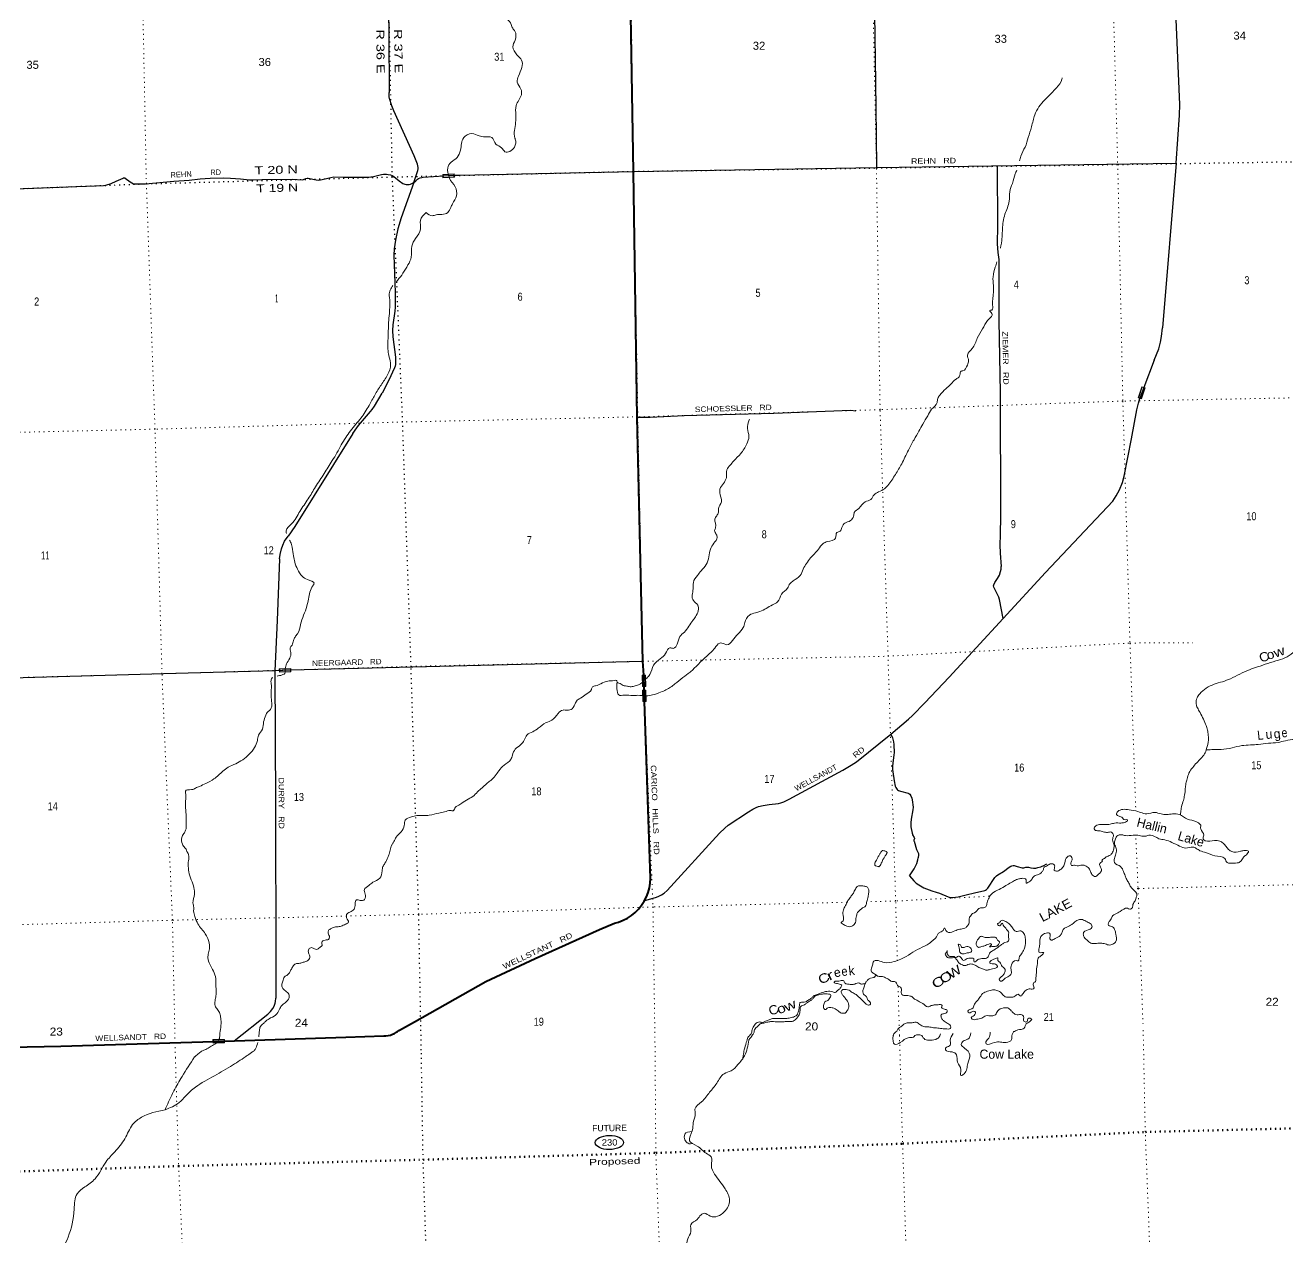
# Model space of a CAD drawing. Header units: feet. Extents: x 497223 to 751810, y -177792 to 12311.
# Drawn here: x 688101 to 715698, y -130925 to -104425 of the extents above; entities that cross this region are included whole.
import ezdxf
from ezdxf.enums import TextEntityAlignment as Align

# ---------------------------------------------------------------- set-up
doc = ezdxf.new("R2010")
doc.units = ezdxf.units.FT
doc.header["$LTSCALE"] = 70
doc.linetypes.add('DOTTED', pattern=[1.5, 0.3, -1.2])
for name, color, linetype, lineweight in [('26', 7, 'Continuous', 40), ('29', 7, 'Continuous', 25), ('31', 7, 'Continuous', 13), ('39', 7, 'Continuous', 13), ('51', 7, 'DOTTED', 70), ('52', 7, 'Continuous', 25), ('6', 7, 'DOTTED', 25), ('61', 7, 'Continuous', 13), ('7', 7, 'DOTTED', 13)]:
    doc.layers.add(name, color=color, linetype=linetype, lineweight=lineweight)
for name, color, linetype in [('27', 7, 'Continuous'), ('30', 7, 'Continuous'), ('41', 7, 'Continuous')]:
    doc.layers.add(name, color=color, linetype=linetype)

msp = doc.modelspace()

# ---------------------------------------------------------------- linework, layer by layer
at = {"layer": '26'}
for points in [[(701621.44, -118627.07), (701604.36, -118324.6), (701479, -112997.05), (701394, -107629.05), (701226.99, -97778)], [(692455.99, -126624.82), (695108, -126540.05), (695943, -126513.05), (695985.69, -126512), (696035.06, -126505.94), (696083.52, -126494.77), (696130.55, -126478.59), (696175.64, -126457.58), (696218.27, -126431.97), (696233, -126420.88), (696267.62, -126394.81), (696283, -126386.42), (696612, -126207.05), (698168, -125326.05), (699247, -124822.05), (700655, -124185.05), (700980, -124050.05), (701071.51, -124024.98), (701169.9, -123987.17), (701263.8, -123939.29), (701352.18, -123881.85), (701434.07, -123815.49), (701508.58, -123740.94), (701574.88, -123659), (701632.26, -123570.58), (701680.08, -123476.65), (701717.82, -123378.24), (701745.07, -123276.42), (701761.52, -123172.31), (701767, -123067.05), (701640.35, -119204.07), (701621.44, -118627.07)], [(687781.93, -126763.14), (688882, -126739.05), (692455.99, -126624.82)]]:
    msp.add_lwpolyline(points, dxfattribs=at)
at = {"layer": '29'}
for p, q in [((713260.71, -107437.61), (712963.24, -111040.38)), ((713260.75, -107437.08), (713260.71, -107437.61))]:
    msp.add_line(p, q, dxfattribs=at)
for points in [[(706443, -91635.05), (706473, -96900.05), (706576, -101704.05), (706591, -102221.05), (706613, -102830.05), (706664, -104176.05), (706690, -105678.05), (706704, -106830.05), (706706, -107543.05)], [(713260.71, -107437.61), (713335.71, -106390.7), (713337.81, -106153.79), (713218.36, -103271.05), (713226.75, -102709.17), (713251.89, -102281.49), (713396.5, -100744.71), (713436.3, -100537.16), (713620.71, -99698.55), (713809.31, -98906.03), (713838.65, -98742.53), (713859.61, -98520.27), (713944, -97766.05)], [(696023, -102628.05), (696049, -104627.05), (696054, -105895.05)], [(696598.03, -107858.45), (696680.95, -107600.19), (696686.71, -107564.02), (696687.76, -107536.77), (696684.62, -107496.94), (696676.76, -107461.83), (696605.51, -107277.35), (696158.14, -106297.29), (696115.19, -106183.04), (696064.9, -106027.91), (696057.56, -105989.13), (696054, -105895.05)], [(697480.05, -107704.89), (697578, -107699.05), (701390, -107621.05), (706702, -107537.05), (713260.71, -107437.61)], [(709350, -107510.05), (709353, -108810.05), (709344, -109205.05), (709363, -109393.05), (709386, -109544.05), (709384, -110880.05), (709414, -112460.05), (709419, -115148.05), (709409, -115559.05), (709405, -115779.05), (709411, -115960.05), (709431, -116251.05)], [(687876.72, -107999.03), (689810.2, -107924.09), (689859.44, -107917.8), (689905.54, -107908.37), (689936.97, -107899.98), (689980.46, -107885.83), (690089.42, -107835.52), (690240.28, -107764.25), (690252.32, -107760.58), (690265.94, -107759.53), (690276.42, -107761.62), (690286.38, -107764.25), (690395.34, -107843.91), (690430.43, -107868.54), (690466.05, -107888.45), (690491.72, -107894.22), (690621.64, -107894.22), (690728.49, -107887.93), (691346.63, -107831.33)], [(691346.63, -107831.33), (691685.02, -107812.45), (691928.09, -107783.1), (692146, -107770.53), (692434.11, -107763.18), (692586.03, -107766.33), (692803.95, -107783.1), (693005.11, -107799.88), (693083.68, -107803.01), (693273.31, -107795.68), (693943.83, -107791.49), (694153.37, -107799.88), (694184.81, -107793.58), (694232.99, -107774.72), (694262.33, -107764.24), (694287.47, -107766.33), (694459.3, -107804.07), (694515.88, -107808.26), (694589.21, -107795.68), (694784.08, -107749.56), (694849.03, -107741.18), (695079.53, -107745.37), (695536.32, -107745.37)], [(695536.32, -107745.37), (695609.14, -107743.8), (695655.77, -107741.18), (695683.53, -107736.46), (695739.58, -107722.32), (695886.26, -107686.68), (695934.98, -107679.86), (695995.22, -107678.29), (696037.65, -107684.05), (696083.23, -107695.06), (696120.42, -107709.21), (696156.57, -107730.7), (696273.91, -107825.04), (696353.53, -107883.74), (696373.44, -107892.11), (696399.63, -107899.45), (696426.87, -107902.59), (696462.49, -107904.7), (696491.83, -107902.59), (696521.16, -107898.41), (696554.69, -107885.82), (696598.03, -107858.45)], [(696598.03, -107858.45), (696318.97, -108633.18), (696243.54, -108876.36), (696193.24, -109119.54), (696163.91, -109312.41), (696159.72, -109446.58), (696184.86, -110268.36), (696184.86, -110587.01), (696181.71, -110676.11), (696134.57, -110972.75), (696129.33, -111097.49), (696134.57, -111232.7), (696193.24, -111677.13), (696195.33, -111777.76), (696193.24, -111838.56), (696187.99, -111875.24), (696174.38, -111909.83), (696050.75, -112180.27), (695899.88, -112465.37)], [(696598.03, -107858.45), (696637.99, -107824.5), (696675.71, -107789.91), (696699.81, -107772.09), (696730.19, -107759.51), (696766.86, -107750.08), (696797.24, -107745.88), (697480.05, -107704.89)], [(712778, -111748.05), (712877.83, -111494.74), (712917.64, -111350.08), (712940.69, -111228.48), (712963.24, -111040.38)], [(712778, -111748.05), (712548.86, -112343.93), (712467.18, -112575.93)], [(695265, -113351.05), (695348.77, -113220.07), (695384.4, -113173.95), (695650.51, -112869.97), (695686.14, -112823.85), (695732.24, -112750.47), (695899.88, -112465.37)], [(711875, -114823.05), (711949.5, -114712.94), (712019.7, -114579.81), (712083.62, -114415.24), (712124.48, -114277.91), (712279.55, -113464.46), (712401.09, -112831.31), (712436.72, -112682.44), (712468.15, -112579.73)], [(701494.59, -112992.63), (701760.29, -112990.86), (702507.79, -112957.51), (704462.41, -112902.56), (706146.76, -112837.5), (706260.29, -112854.6)], [(695265, -113351.05), (693994, -115382.05), (693845, -115593.05)], [(711875, -114823.05), (710403, -116383.05), (709477.78, -117391.87)], [(693662, -116086.05), (693675.59, -115992.58), (693702.83, -115870.98), (693730.07, -115787.13), (693769.88, -115703.27), (693845, -115593.05)], [(693662, -116086.05), (693608, -117437.05), (693559, -118537.05), (693572, -121444.05), (693575, -122468.05), (693577, -123937.05), (693580, -125689.05)], [(709477.78, -117391.87), (709399.87, -116977.75), (709382.06, -116922.2), (709327.58, -116804.8), (709273.1, -116704.17), (709269.95, -116680.06), (709276.24, -116654.9), (709298.25, -116603.54), (709356.92, -116515.49), (709397.78, -116441.06), (709419.78, -116364.55), (709431.3, -116313.18), (709431, -116251.05)], [(709477.78, -117391.87), (708300, -118676.05), (707766, -119231.05)], [(693902.98, -118515.54), (696575, -118445.05), (701604.03, -118325.58)], [(687537.89, -118692.98), (691120, -118596.05), (693561, -118527.05), (693902.98, -118515.54)], [(707025.71, -119919.03), (707408.14, -119590.95), (707494.06, -119509.18), (707766, -119231.05)], [(705241.43, -121100.39), (705969.6, -120707.29), (706158.19, -120596.18), (706269.25, -120522.8), (707025.71, -119919.03)], [(707025.71, -119919.03), (707055.07, -119996.57), (707083.36, -120088.79), (707088.6, -120143.32), (707092.79, -120323.62), (707089.65, -120371.81), (707063.45, -120550.03), (707058.22, -120617.1), (707059.26, -120688.4), (707096.98, -120939.97), (707120.04, -121052.11), (707132.61, -121087.75), (707157.76, -121125.49), (707169.8, -121137.53), (707187.42, -121148.08), (707235.28, -121162.19), (707402.92, -121208.31), (707417.07, -121216.15), (707435.93, -121230.82), (707461.59, -121267.01), (707482.03, -121318.88), (707490.93, -121350.87), (707507.18, -121515.94), (707503.5, -121573.09), (707469.97, -121774.35), (707458.98, -121857.67), (707457.41, -121904.32), (707461.59, -121942.06), (707486.23, -122079.9), (707492.78, -122104.27), (707499.31, -122118.16), (707533.38, -122178.44), (707536.26, -122188.13), (707537.03, -122197.83), (707527.09, -122237.14), (707526.3, -122247.88), (707528.64, -122260.72), (707583.13, -122441.01), (707625.32, -122529.86), (707628.46, -122538.25), (707629.23, -122558.42), (707620.85, -122621.31)], [(701648, -123552.05), (701876.14, -123490.3), (701937.95, -123468.29), (702006.05, -123431.6), (702069.97, -123392.82), (702131.78, -123335.17), (703280.09, -122085.71), (703395.33, -121972.49), (703468.68, -121909.61), (703908.72, -121616.11), (704007.21, -121559.5), (704078.45, -121521.76), (704130.84, -121502.9), (704233.52, -121475.64), (704361.34, -121452.59), (704566.69, -121431.63), (704621.18, -121421.13), (704679.85, -121398.08), (704801.38, -121339.38), (705241.43, -121100.39)], [(707432, -123016.05), (707533.11, -122861.1), (707561.93, -122807.12), (707589.17, -122743.17), (707612.74, -122668.23), (707620.85, -122621.31)], [(709610.32, -122822.84), (709644.39, -122804.48), (709670.58, -122795.04), (709696.78, -122789.8), (709714.59, -122790.85), (709784.79, -122809.72), (709892.71, -122842.22), (709911.57, -122842.22), (709927.29, -122839.07), (709972.34, -122826.49), (710004.82, -122823.35), (710027.87, -122825.44), (710080.26, -122836.97), (710139.99, -122849.55), (710163.04, -122850.6), (710191.33, -122846.41), (710237.43, -122833.83), (710302.39, -122816.01), (710330.68, -122805.53), (710349.54, -122796.09), (710431.27, -122752.07)], [(707432, -123016.05), (707523.17, -123126.83), (707573.46, -123175.05), (707634.23, -123214.89), (707743.2, -123273.59), (707915.03, -123340.68), (708011.43, -123374.22), (708088.96, -123397.28), (708273.37, -123472.76), (708321.57, -123485.33), (708378.15, -123489.53), (708493.4, -123476.95), (708669.43, -123426.63), (708851.74, -123386.8), (709073.87, -123338.58), (709092.73, -123330.19), (709113.68, -123315.52), (709138.83, -123281.97), (709295.99, -123051.36), (709329.52, -123011.52), (709360.95, -122990.56), (709484.59, -122917.18), (709610.32, -122822.84)], [(692666, -126619.05), (693404.24, -126037.46), (693465.01, -125982.95), (693513.21, -125917.96), (693540.45, -125865.55), (693565.59, -125796.37), (693573.97, -125764.92), (693580, -125689.05)]]:
    msp.add_lwpolyline(points, dxfattribs=at)
at = {"layer": '31'}
for p, q in [((697227.25, -107684.06), (697476.86, -107670.15)), ((697476.86, -107670.15), (697481.03, -107745.04)), ((712431.58, -112564.36), (712512.18, -112327.71)), ((712512.18, -112327.71), (712583.18, -112351.89)), ((693654.58, -118487.84), (693904.49, -118481.22)), ((693904.49, -118481.22), (693906.47, -118556.2))]:
    msp.add_line(p, q, dxfattribs=at)
for points in [[(697481.03, -107745.04), (697231.42, -107758.94), (697227.25, -107684.06)], [(712583.18, -112351.89), (712502.58, -112588.54), (712431.58, -112564.36)], [(693906.47, -118556.2), (693656.56, -118562.81), (693654.58, -118487.84)]]:
    msp.add_lwpolyline(points, dxfattribs=at)
for points in [[(697238.95, -107750.51), (697235.67, -107691.6), (697469.31, -107678.58), (697472.59, -107737.49)], [(712441.73, -112559.36), (712517.17, -112337.86), (712573.02, -112356.88), (712497.58, -112578.38)], [(693664.34, -118554.6), (693662.78, -118495.62), (693896.7, -118489.42), (693898.26, -118548.41)]]:
    msp.add_lwpolyline(points, close=True, dxfattribs=at)
at = {"layer": '39'}
for points in [[(701186.93, -97669.93), (701162.38, -97685.47), (701003.17, -97859.81), (700855.11, -97969.18), (700654.89, -98082.89), (700345.43, -98229.69), (700187.14, -98291.15), (700146.31, -98323.2), (700116.63, -98334.6), (699975.42, -98417.47), (699856.68, -98463.06), (699729.35, -98541.28), (699771.46, -98581.72), (699799.95, -98721.5), (699748.24, -98957.54), (699748.42, -99050.23), (699741.65, -99211.73), (699670.04, -99364.03), (699639.07, -99480.27), (699600.34, -99602.89), (699575.12, -99801.49), (699626.36, -99910.03), (699596.67, -100054.42), (699567.89, -100263.24), (699573.27, -100337.56), (699544.95, -100600.77), (699452.14, -100818.5), (699462.37, -100955.06), (699561.37, -101051.4), (699563.74, -101236.67), (699529.85, -101332.89), (699462.71, -101450.73), (699351.82, -101624.94), (699256.83, -101750.08), (699162.56, -101935.63), (699175.88, -102140.57), (699089.47, -102277.41), (698955.57, -102299.5), (698764.77, -102354.36), (698613.96, -102492.06), (698485.09, -102491.77), (698322.96, -102646.09), (698248.33, -102865.03), (698218.91, -103015.45), (698146.75, -103155.69), (698148.66, -103286.57), (698060.6, -103431.55), (698154.68, -103552.28), (698247.01, -103723.47), (698356.33, -103958.38), (698516.99, -104170.84), (698723.13, -104409.49), (698757.01, -104490.59), (698806.33, -104556.9), (698808.97, -104748.21), (698759.37, -104897.52), (698849.78, -105070.8), (698951.62, -105185.14), (698882.92, -105534.79), (698854.69, -105667.02), (698936.07, -105818.55), (698945.74, -105943.04), (698831.56, -106177.85), (698824.7, -106381.67), (698820.22, -106549.11), (698805.5, -106890.3), (698812.53, -106912.15), (698792.52, -107092.38), (698587.56, -107190.18), (698511.02, -107100.91), (698390.73, -107023.66), (698297.39, -106874.68), (698150.07, -106867.15), (698020, -106840.71), (697862.81, -106793.32), (697685.62, -106881.82), (697615.55, -107156.97), (697540.1, -107313.48), (697410.03, -107420.03), (697335.13, -107544.27), (697374.8, -107750.9)], [(710766.16, -105570.9), (710763.6, -105603.26), (710643.21, -105789.98), (710531.96, -105911.81), (710259.58, -106210.09), (710168.88, -106385.41), (710097.99, -106642.46), (710026.09, -106877.39), (709957.04, -107086), (709861.58, -107289.74), (709835.97, -107389.27)], [(709774.77, -107594.06), (709740.18, -107675.99), (709678.97, -107880.22), (709622.88, -108064.07), (709610.09, -108270.17), (709516.37, -108556.45), (709462.46, -108877.22), (709433.77, -109221.05), (709415.76, -109297.34)], [(697374.8, -107750.9), (697377.32, -107764.04), (697500.8, -107956), (697525.73, -108150.34), (697441.14, -108327.4), (697402.5, -108407.71), (697335.09, -108519.53), (697210.14, -108561.37), (697081.63, -108569.12), (697001.89, -108586.78), (696863.88, -108518.38)], [(696863.88, -108518.38), (696740.66, -108687.09), (696743.39, -108880.41), (696633.87, -109084.78), (696550.75, -109249.69), (696539.69, -109493.99), (696466.88, -109664.49), (696358.28, -109844.63), (696238.53, -110001.1), (696214.04, -110029.03)], [(709339.99, -109594.37), (709305.06, -109712.41), (709256.09, -109920.12), (709262.84, -110113.26), (709250.59, -110420.08), (709245.93, -110539.18), (709226.74, -110648.84), (709185, -110660.78), (709232.22, -110725.17), (709219.06, -110790.23), (709136.49, -110878.55), (709028.07, -111062.72), (708912.52, -111267.36), (708799.8, -111490), (708697.58, -111633.6), (708721.33, -111757.47), (708695.38, -111851.31), (708594.36, -111976.72), (708556.36, -111982.44), (708532.25, -112072.18), (708494.61, -112130.28), (708433.78, -112165.23), (708339.61, -112264.14), (708223.61, -112370.06), (708094.91, -112506.78), (708049.87, -112579.31), (708031.88, -112670.79), (707913.77, -112819.12), (707827.64, -112962), (707720.95, -113140.05), (707637.46, -113296.91), (707529.12, -113483.09), (707406.54, -113710.21), (707331, -113864.7), (707259.2, -114012.98), (707122.64, -114242.74), (706954.39, -114483.99), (706883.05, -114553.66), (706755.27, -114621.83), (706655.44, -114684.72), (706583.82, -114792.69), (706459.05, -114838.55), (706324.69, -114983.58), (706224.03, -115072.7), (706205.58, -115154.13), (706137.53, -115251.87), (706019.25, -115307.52), (705950.92, -115399.22), (705916.48, -115483.38), (705845.15, -115508.72), (705814.55, -115633), (705636.8, -115709.44), (705540.16, -115754.05), (705440.97, -115875.35), (705266.51, -116068.51), (705177.26, -116187.34), (705108.3, -116309.3), (705038.24, -116451.46), (704888.44, -116566.96), (704818.66, -116626.49), (704760.93, -116729.81), (704633.87, -116858.39), (704546.91, -117027.5), (704435.11, -117092.94), (704161.83, -117238.12), (704060.44, -117266.82), (703929.83, -117316.98), (703830.54, -117480.59), (703795.18, -117588.96), (703682.65, -117726.97), (703560.44, -117873.47), (703439.78, -117965.5), (703382.42, -117943.88), (703283.04, -117928.16), (703173.16, -118035.83), (702990.2, -118219.3), (702801.22, -118403.03), (702633.34, -118563.66), (702477.51, -118679.42)], [(696136.12, -110111.57), (696080.96, -110211.64), (696055.84, -110323.59), (696070.08, -110415.64), (696070.26, -110552.65), (696060.02, -110726.4), (696044.67, -110920.52), (696034.16, -111176.9), (696028.49, -111362.53), (696032.41, -111537.66), (696059.07, -111681.55), (696088.38, -111839.42), (696022.06, -112064.03), (695879.2, -112288.02), (695742.19, -112507.72), (695619.51, -112732.83), (695438.84, -113010.9), (695330.05, -113142.7), (695211.85, -113289.02), (695107.81, -113436.72), (695008.43, -113598.33), (694915.54, -113769.71), (694812.41, -113937.53), (694636.12, -114223.46), (694444.02, -114516.14), (694288.56, -114772.94), (694103.77, -115049.18), (693922.82, -115321.21), (693803.07, -115477.68), (693804.35, -115505.83), (693811.6, -115530.58)], [(703931.63, -113034.82), (703918.31, -113069.89), (703887.79, -113240.51), (703919.94, -113416.4), (703874.72, -113573.57), (703741.45, -113787.06), (703587.63, -113947.06), (703509.26, -114039.22), (703439.38, -114141.07), (703427.14, -114314.9), (703362.19, -114436.68), (703287.47, -114564.95), (703290.57, -114677.65), (703318.06, -114839.64), (703258.14, -114983.36), (703254.02, -115070.19), (703215.11, -115144.46), (703178.11, -115216.64), (703192.54, -115401.37), (703169.34, -115466.89), (703207.51, -115553.84), (703226.6, -115619.49), (703153.8, -115745.65), (703079.17, -115875.92), (703042.45, -116042.79), (702985.72, -116212.57), (702879.03, -116346.28), (702793.08, -116448.85), (702705.39, -116601.87), (702701.82, -116745.1), (702679.71, -116879.07), (702705.37, -117000.84), (702800.36, -117097.35), (702751.67, -117355.43), (702696.86, -117434.45), (702609.9, -117559.22), (702508.97, -117686.64), (702410.78, -117785.73), (702353.87, -117951.48), (702267.46, -118043.99), (702192.47, -118033.23), (702099.39, -118156.27), (701981.75, -118270.33), (701835.15, -118411.87), (701755.67, -118612.88), (701684.88, -118694.63), (701661.28, -118715.23)], [(713349.69, -121682.72), (713351, -121676.05), (713359, -121621.05), (713378, -121504.05), (713416, -121367.05), (713443, -121251.05), (713459, -121109.05), (713472, -120996.05), (713497, -120896.05), (713538, -120771.05), (713621, -120645.05), (713799, -120449.05), (713881, -120351.05), (713924, -120234.05), (713964, -120051.05), (713958, -119910.05), (713937, -119802.05), (713902, -119701.05), (713837, -119551.05), (713764, -119415.05), (713714, -119319.05), (713694, -119239.05), (713715, -119125.05), (713775, -119036.05), (713915, -118913.05), (714090, -118828.05), (714271, -118772.05), (714449, -118706.05), (714650, -118604.05), (714859, -118510.05), (715039, -118449.05), (715263, -118371.05), (715494, -118302.05), (715682, -118227.05), (715859, -118101.05), (715980, -118007.05), (716175, -117837.05), (716248, -117698.05), (716299, -117541.05), (716361, -117319.05), (716406, -117057.05), (716537, -116749.05), (716647, -116558.05), (716790, -116344.05), (716928, -116094.05), (717004, -115867.05), (717083, -115737.05), (717287, -115661.05), (717489, -115453.05), (717661, -115207.05), (717692, -115010.05), (717701, -114847.05), (717702, -114651.05), (717728, -114418.05), (717742, -114251.05), (717806, -114066.05), (717935, -113932.05), (718069, -113821.05), (718222, -113768.05), (718404, -113705.05), (718490, -113641.05), (718553, -113582.05), (718579, -113564.05), (718633, -113550.05), (718656, -113533.05)], [(693878.18, -115677.11), (693902.62, -115719.07), (693933.94, -115832.52), (693966.73, -116022.48), (693993.12, -116160.34), (694052.39, -116312.85), (694156.05, -116467.41), (694270.13, -116540.91), (694416.72, -116621.01), (694386.94, -116674.73), (694324.74, -116812.51), (694256.22, -117121.85), (694119.2, -117518.87), (694053.97, -117723.27), (693998.99, -117798.27), (693968.11, -117872.18), (693932.3, -117970.5), (693892.66, -118028.69), (693903.34, -118130.98), (693883.06, -118260.84), (693812, -118380.88), (693785.47, -118485.78)], [(713916.85, -120264.28), (714004, -120259.05), (714136, -120251.05), (714241, -120252.05), (714483, -120217.05), (714693, -120170.05), (714883, -120155.05), (715054, -120141.05), (715274, -120117.05), (715487, -120098.05), (715648, -120063.05), (715852, -120033.05), (716036, -120045.05), (716257, -120035.05), (716449, -120007.05), (716675, -119934.05), (716844, -119828.05), (717043, -119690.05), (717199, -119629.05), (717308, -119505.05), (717321, -119297.05), (717368, -119002.05), (717466, -118734.05), (717590, -118521.05), (717710, -118344.05), (717900, -118086.05), (718048, -117918.05), (718188, -117811.05), (718351, -117727.05), (718442, -117689.05), (718593, -117646.05), (718675, -117638.05), (718755, -117621.05), (718779, -117616.05)], [(693785.47, -118485.78), (693776.02, -118589.67), (693771.71, -118602.31), (693751.8, -118607.23), (693690.69, -118636.15), (693630.5, -118640.85), (693609.65, -118652.1)], [(693508.52, -118673.64), (693474.03, -118742.54), (693482.98, -118850.95), (693476.31, -118970.13), (693476.12, -119099.1), (693486.98, -119205.41), (693489.54, -119306.04), (693460.76, -119381.88), (693402.58, -119430.82), (693359.65, -119505.27), (693311.96, -119652.48), (693284.83, -119808.85), (693202.26, -119941.49), (693175.31, -120057.54), (693113.83, -120211.41), (692997.55, -120355.63), (692854.06, -120476.89), (692700.97, -120564.32), (692537.38, -120642.14), (692422.39, -120725.85), (692226.83, -120897.79), (692046.07, -120996.53), (691908.05, -121061.12), (691825.12, -121097.06), (691736.06, -121131.26), (691602.53, -121161.39), (691603.26, -121177.48), (691610.1, -121283.97), (691604.98, -121481.67), (691619.77, -121674.45)], [(701671.9, -119079.85), (701490.5, -119070.03), (701379.89, -119072.95), (701200.33, -119064.84), (701073.28, -119060.43), (701035.19, -118931.15), (701032.91, -118836.55), (701022.6, -118742.31), (700976.38, -118744.37), (700834.17, -118760.79), (700685.65, -118815.77), (700568.92, -118861.28), (700499.59, -118886.54), (700476.12, -118946.02), (700361.85, -119045.82), (700240.83, -119129.8), (700185.93, -119162.48), (700128.75, -119233.54), (700056.04, -119361.71), (699946.8, -119394.79), (699856.01, -119390.78), (699748.69, -119466.1), (699612.41, -119613.22), (699485.99, -119667.22), (699316.38, -119789.64), (699194.99, -119865.58), (699067.38, -119937.77), (699006.09, -120051.33), (698935.94, -120147.15), (698813.64, -120247.31), (698749.06, -120377.13), (698715.17, -120473.35), (698567.65, -120594.79), (698454.48, -120718.72), (698280.75, -120927.97), (698208.77, -120983.57), (698110.12, -121072.6), (698013.12, -121153.49), (697913.1, -121256.69), (697785.87, -121336.92), (697641.09, -121430.02), (697560.81, -121479.95), (697507.92, -121512.53), (697455.12, -121591.46), (697392.38, -121584.18), (697269.07, -121617.89), (697141.29, -121641.73), (696934.13, -121691.27), (696811.65, -121698.75), (696658.48, -121695.51), (696541.11, -121726.94), (696409.4, -121797.29), (696384.46, -121913.26), (696316.22, -122051.31), (696210.81, -122168.85), (696160.85, -122265.78), (696126.87, -122315.66), (696058.54, -122540.35), (696029.67, -122614.18), (695962.9, -122740.08), (695919.88, -122812.52), (695901.97, -122906.01), (695851, -123069.48), (695697.92, -123156.91), (695610.41, -123225.29), (695513.77, -123314.23), (695530.3, -123412.23), (695517.51, -123529.67), (695421.97, -123554.08), (695342.87, -123541.49), (695312.54, -123627.47), (695287.6, -123743.44), (695197.91, -123807.89), (695125.84, -123861.48), (695127.03, -123931.95), (695165.57, -124026.95), (695105.1, -124069.95), (695053.95, -124096.41), (694960.6, -124124.76), (694886.34, -124130.08), (694791.35, -124166.56), (694728.97, -124211.66), (694721.57, -124270.42), (694753.44, -124351.62), (694729.69, -124405.06), (694655.8, -124418.44), (694583.64, -124470.01), (694588.57, -124534.27), (694540.25, -124578.74), (694469.83, -124624.2), (694426.99, -124612.01), (694359.22, -124582.79)], [(701661.28, -118715.23), (701504.31, -118841.72), (701410.96, -118870.06), (701320.9, -118882.14), (701249.84, -118869.19), (701191.02, -118859.72), (701148, -118843.51), (701104.34, -118813.21), (701053.1, -118793.34), (701034.65, -118786.1)], [(702477.51, -118679.42), (702302.78, -118822.22), (702107.31, -118951.84), (701990.76, -119001.37), (701814.29, -119061.63), (701674.18, -119079.97), (701671.9, -119079.85)], [(691619.77, -121674.45), (691617.02, -121880.1), (691607.24, -122019.57), (691568.15, -122089.82), (691523.94, -122180.46), (691538.36, -122320.86), (691590.33, -122401.16), (691618, -122434.18), (691634.17, -122479.8), (691649.51, -122507.33), (691677, -122580.66), (691665.12, -122718.2), (691665.03, -122804.85), (691686.67, -122971.13), (691746.94, -123145.76), (691796.99, -123316.82), (691801.55, -123417.37), (691767.84, -123606.26), (691784.46, -123706.27), (691781.81, -123780.94), (691809.66, -123906.65), (691877.33, -124066.84), (691950.77, -124176.41), (692035.98, -124279.4), (692090.96, -124381.73), (692132.33, -124583.39), (692109.49, -124701.28), (692092.13, -124806.84), (692134.78, -124948), (692196.33, -125062.12), (692259.72, -125216.46), (692268.29, -125405.49), (692274.77, -125548.27), (692263.9, -125663.6), (692249.01, -125779.12), (692259.51, -125877.39), (692321.52, -125957.24), (692362.07, -126052.15), (692378.78, -126154.17), (692374.66, -126329.66), (692353.83, -126491.78), (692336.11, -126589.29), (692334.57, -126591.78)], [(709028.37, -123714.83), (709097.79, -123691.58), (709120.9, -123624.06), (709156.44, -123519.71), (709212.34, -123420.49), (709351.27, -123331.68), (709506.45, -123246.17), (709626.2, -123178.37), (709678.99, -123143.77), (709767.5, -123097.51), (709835.09, -123078.37), (709933.46, -123071.97), (709981.14, -123102.08), (709982.5, -123176.58), (710020.14, -123162.81), (710101.61, -123094.69), (710158.61, -123019.61), (710249.77, -122987.34), (710312.15, -122942.24), (710352.16, -122892.09), (710377.37, -122826.49), (710422.58, -122802.31), (710507.07, -122756.22), (710563.43, -122755.73), (710603.61, -122798.26), (710595.85, -122893.31), (710647.08, -122913.19), (710724.08, -122879.53), (710791.77, -122818.08), (710822, -122730.09), (710880.46, -122598.52), (710919.74, -122576.62), (710949.97, -122577.28), (710977.74, -122612.31), (710982.3, -122668.53), (710958.92, -122730.02), (710973.53, -122785.79), (711035.73, -122781), (711094.82, -122796.5), (711156.93, -122789.7), (711231.01, -122780.35), (711294.58, -122805.72), (711361.8, -122867.21), (711395.41, -122942.28), (711449.02, -123014.44), (711502, -123028.2), (711552.51, -122987.66), (711608.41, -122932.77), (711630.06, -122877.4), (711607.59, -122826.02), (711591.98, -122748.13), (711643.13, -122677.34), (711639.02, -122675.5), (711691.54, -122634.88), (711732.27, -122600.82), (711815.12, -122562.87), (711859.33, -122516.57), (711893.49, -122426.38), (711903.36, -122377.58), (711892.13, -122307.56), (711871.58, -122254.07), (711872.95, -122195.58), (711888.02, -122128.41), (711846.74, -122061.74), (711758.33, -122065.69), (711667.17, -122053.63), (711577.57, -122031.43), (711498.57, -122020.85), (711468.88, -121987.92), (711502.22, -121923.97), (711615.48, -121890.71), (711702.07, -121890.88), (711816.61, -121885.77), (711912.24, -121863.37), (712053.08, -121861.11), (712129.17, -121851.67), (712176.39, -121827.4), (712195.02, -121794.33), (712174.56, -121787.18), (712118.12, -121785.67), (712084.05, -121744.88), (712009.88, -121707.89), (711955.91, -121672.01), (711983.31, -121610.34), (712089.9, -121563.27), (712229.1, -121569.15), (712424.29, -121610.81), (712544.85, -121649.77), (712615.73, -121658.69), (712793.65, -121630.61), (712929.93, -121660.8), (713051.31, -121673.52), (713179.64, -121661.75), (713331.26, -121675.14), (713509, -121776.02), (713690.39, -121824.34), (713800.82, -121906.06)], [(713800.82, -121906.06), (713796.61, -121990.88), (713861.18, -122127.03), (713850.86, -122210.11), (713890.77, -122246.61), (714097.83, -122239.39), (714215.47, -122258.32), (714283.7, -122297.59), (714406.82, -122437.18), (714477.51, -122486.42), (714662.38, -122478.17), (714736.18, -122462.79), (714839.57, -122478.33), (714794.63, -122552.87), (714734.62, -122605.92), (714681.82, -122684.85), (714619.35, -122727.93), (714494.85, -122735.5), (714375.57, -122724.7), (714321.32, -122638.47), (714103.02, -122575.66), (713908.57, -122505.75), (713779.88, -122465.15), (713699.14, -122416.36), (713627.35, -122387.32), (713471.25, -122408.39), (713334.52, -122368.15), (713167.65, -122284.92), (713010.1, -122229.48), (712882.04, -122202.95), (712695.26, -122124.64), (712569.58, -122150.4), (712449.93, -122131.55), (712320.87, -122127.24), (712150.07, -122134.85), (712068.78, -122118.33), (711963.47, -122149.22), (711941, -122186.5), (711912.5, -122268.37), (711917.88, -122342.68), (711942.36, -122393.98), (711954.69, -122443.8), (711931.76, -122559.68), (711906.18, -122661.57), (711911.02, -122723.82), (712046.01, -122814.52), (712107.29, -122922.61), (712143.55, -123011.67), (712177.62, -123096.79), (712227.57, -123177.18), (712267.48, -123258.01), (712332.97, -123325.62), (712390.33, -123391.57), (712401.93, -123425.3), (712388.22, -123478.3), (712363.65, -123557.99), (712315.06, -123640.75), (712302.17, -123711.85), (712247.28, -123744.53), (712194.03, -123724.74), (712034.19, -123796.35), (711927.96, -123851.46), (711875.07, -123884.04), (711836.16, -123958.32), (711781.45, -124039.34), (711780.07, -124097.84), (711843.46, -124119.19), (711913.15, -124190.64), (711941.73, -124288.1), (711941, -124449.33), (711898.71, -124493.53), (711805.63, -124527.91), (711709.91, -124503.97), (711606.43, -124486.42), (711489.97, -124493.63), (711394.98, -124485.78), (711309.31, -124417.06), (711234.69, -124325.68), (711235.42, -124253.11), (711381.02, -124178.11), (711417.83, -124146.24), (711400.3, -124070.45), (711311.52, -124022.02), (711208.58, -123972.21), (711126.2, -123975.88), (710975.85, -124079.31), (710871.72, -124136.35), (710804.96, -124173.58), (710763.85, -124243.92), (710730.88, -124315.92), (710674.34, -124356.73), (710611.04, -124381.71), (710530.2, -124419.57), (710500.61, -124388.65), (710505.64, -124321.94), (710491.21, -124270.19), (710382.79, -124277.04)], [(706848.77, -122458.9), (706887.94, -122470.34), (706922.74, -122482.89), (706940, -122508.32), (706919.72, -122549.52), (706884.1, -122607.53), (706850.12, -122657.41), (706813.67, -122741.65), (706787.64, -122789.15), (706758.59, -122814.63), (706740.32, -122811.41), (706689.17, -122793.55), (706674.56, -122782.11), (706671.64, -122762.09), (706681.78, -122719.32), (706705.89, -122673.92), (706737.32, -122612.06), (706757.87, -122576.89), (706774.77, -122549.94), (706806.56, -122496.14), (706825.55, -122471.11), (706837.34, -122464.54), (706846.94, -122457.85), (706848.77, -122458.9)], [(706065.13, -123595.14), (706085.31, -123551.93), (706119.57, -123508.08), (706170.72, -123437.29), (706212.19, -123374.99), (706234.29, -123329.68), (706260.33, -123282.17), (706300.7, -123240.07), (706370.76, -123230.9), (706451.77, -123241.39), (706513.24, -123264.84), (706537.9, -123320.16), (706537.53, -123400.78), (706517.71, -123496.37), (706502.18, -123553.48), (706490.21, -123600.36), (706463.72, -123682.14), (706436.23, -123697.47), (706375.76, -123740.47), (706313.83, -123795.62), (706281.77, -123843.4), (706271.72, -123888.17), (706260.39, -123949.13), (706254.91, -124005.79), (706237.19, -124058.97), (706204.67, -124096.69), (706167.22, -124114.48), (706115.61, -124130.89), (706062.55, -124115.12), (706025.65, -124100.65), (705984.27, -124076.3), (705944.73, -124047.84), (705936.14, -124036.13), (705953.5, -124019.24), (705980.62, -123995.86), (705990.58, -123949.07), (705978.98, -123871.01), (705974.42, -123814.79), (705983.92, -123757.95), (706002.1, -123714.82), (706032.06, -123665.13), (706054.16, -123619.81), (706065.13, -123595.14)], [(707071.09, -126506.26), (707082.23, -126485.61), (707098.86, -126452.63), (707133.93, -126426.88), (707162.7, -126395.38), (707177.5, -126366.51), (707227.92, -126323.96), (707282.36, -126281.23), (707334.88, -126240.6), (707421.01, -126230.71), (707507.23, -126222.84), (707579.3, -126213.58), (707656.02, -126262.55), (707742.79, -126311.06), (707849.74, -126316.37), (707953.23, -126333.92), (708046.21, -126341.86), (708167.69, -126356.59), (708244.41, -126361.23), (708306.79, -126360.46), (708328.26, -126345.4), (708323.88, -126293.2), (708250.63, -126231.99), (708171.62, -126177.08), (708131.16, -126128.51), (708119.11, -126084.72), (708118.38, -126068.63), (708139.2, -126039.49), (708175.01, -126029.83), (708214.83, -126020), (708242.32, -126004.67), (708253.47, -125984.02), (708254.2, -125955.78), (708192.73, -125932.32), (708157.75, -125915.75), (708132.54, -125892.69), (708140.67, -125850.02), (708107.52, -125829.33), (708055.46, -125835.68), (707972.98, -125837.35), (707905.21, -125852.46), (707827.75, -125876.07), (707723.99, -125808.16), (707666.27, -125778.49), (707589.73, -125733.54), (707527.72, -125698.03), (707498.03, -125665.1), (707426.33, -125638.07), (707367.6, -125630.61), (707282.57, -125620.3), (707253.07, -125591.39), (707250.88, -125543.13), (707247.41, -125466.72), (707215.9, -125437.9), (707170.32, -125409.71), (707145.94, -125360.42), (707118.36, -125329.41), (707041.54, -125322.76), (706975.14, -125279.38), (706905, -125242.21), (706863.8, -125221.88), (706764.8, -125214.21), (706732.19, -125205.59), (706686.34, -125171.36), (706618.02, -125130.08), (706592.08, -125090.94), (706590.62, -125058.76), (706622.59, -124964.65), (706647.07, -124882.95), (706680.5, -124865.34), (706747, -124866.41), (706883.91, -124910.67), (707094.35, -124889.2), (707243.05, -124838.23), (707359.05, -124776.64), (707554.88, -124655.06), (707759.58, -124551.23), (707863.61, -124492.18), (707962.53, -124409.19), (708014.6, -124358.5), (708044.28, -124302.77), (708080.45, -124256.83), (708162.75, -124206.82), (708194.72, -124157.03), (708223.31, -124210.16), (708283.68, -124253.81), (708420.96, -124217.46), (708528.1, -124182.46), (708637.8, -124159.43), (708690.23, -124116.79), (708731.33, -124046.45), (708734.99, -123949.56), (708760.66, -123894.01), (708830.26, -123830.46), (708854.1, -123823.35), (708946.44, -123728.56), (709028.37, -123714.83)], [(708253.08, -124651.58), (708256.44, -124718.47), (708313.44, -124776.38), (708404.9, -124781.58), (708437.47, -124803.09), (708498.48, -124772.16), (708560.5, -124807.67), (708613.38, -124863.75), (708647, -124850.16), (708694.04, -124821.87), (708760.26, -124816.9), (708835.06, -124823.64), (708846.29, -124893.66), (708866.39, -124892.76), (708901.28, -124863), (708956.36, -124834.35), (709008.24, -124823.97), (709094.64, -124820.12), (709158.49, -124762.86), (709180.14, -124707.49), (709244.17, -124654.26), (709324.54, -124606.35), (709390.58, -124553.03), (709459, -124507.66), (709513.8, -124472.97), (709571.44, -124456.3), (709592.54, -124433.19), (709598.66, -124390.6), (709593.73, -124326.35), (709596.01, -124287.96), (709597.66, -124235.5), (709561.86, -124200.82), (709523.13, -124146.13), (709480.57, -124095.64), (709464.4, -124050.02), (709435.18, -124071.47), (709394.62, -124109.55), (709359.91, -124054.68), (709371.88, -124052.13), (709395.54, -124041), (709441.57, -123990.58), (709537.38, -124016.54), (709618.49, -124073.37), (709684.61, -124155.05), (709733.66, -124215.32), (709786.73, -124231.09), (709840.34, -124214.59), (709914.51, -124251.59), (709955.06, -124346.5), (709967.84, -124450.71), (709935.13, -124617.39), (709875.39, -124720.81), (709826.8, -124803.58), (709807.71, -124870.92), (709761.22, -124866.95), (709656.72, -124960.27), (709649.41, -125065.38), (709655.35, -125151.76), (709578.07, -125223.71), (709521.08, -125254.47), (709476.59, -125294.74), (709413.02, -125313.69), (709394.02, -125294.39), (709460.34, -125202.77), (709505.74, -125138.28), (709518.25, -125059.14), (709459.16, -124999.31), (709406.55, -124904.94), (709359.43, -124842.56), (709361.8, -124806.18), (709333.85, -124811.46), (709183.78, -124920.92), (709238.95, -124938.61), (709332.39, -124956.61), (709350.29, -124996.11), (709241.96, -125049.3), (709186.06, -125059.85), (709114.45, -125079.17), (709050.88, -125053.79), (708965.02, -125025.38), (708878.26, -124976.86), (708814.5, -124947.47), (708731.94, -124947.12), (708640.6, -124975.38), (708585.7, -124963.72), (708513.28, -124920.61), (708470.26, -124860.06), (708417.56, -124808.01), (708314.9, -124808.56), (708251.6, -124789.21), (708232.24, -124761.87), (708210.41, -124724.56), (708236.9, -124687.11), (708255.17, -124645.99)], [(710382.79, -124277.04), (710303.23, -124343.05), (710276.74, -124513.5), (710257.46, -124621.15), (710266.59, -124689.25), (710363.41, -124692.99), (710319.75, -124751.36), (710245.95, -124811.07), (710225.3, -124932.89), (710205.84, -125080.86), (710204.65, -125143.37), (710194.87, -125238.51), (710182.54, -125321.68), (710149.56, -125349.35), (710140.61, -125418.25), (710152.76, -125464.06), (710113.75, -125491.99), (710071.19, -125485.83), (709979.85, -125514.08), (709912.53, -125583.58), (709862.84, -125642.22), (709806.76, -125604.42), (709732.14, -125646.03), (709688.75, -125666.1), (709618.42, -125669.24), (709547.82, -125666.35), (709466.62, -125607.5), (709436.67, -125568.54), (709358.21, -125525.7), (709274.64, -125503.23), (709167.13, -125530.19), (709054.15, -125569.48), (708968.1, -125670.04), (708913.02, -125743.02), (708835.47, -125853.28), (708819.4, -125898.32), (708706.05, -125973.91), (708731.8, -126009.03), (708837.02, -125976.12), (708872.1, -125994.71), (708858.3, -126045.7), (708821.67, -126081.59), (708777.01, -126117.83), (708796.46, -126147.19), (708895.29, -126150.84), (709010.92, -126125.53), (709101.26, -126075.16), (709232.23, -126077.38), (709307.59, -126051.85), (709358.19, -125968.99), (709484.06, -125902.93), (709576.67, -125902.83), (709653.85, -125961.85), (709696.23, -126008.32), (709780.81, -126052.91), (709885.39, -126050.26), (709925.57, -126092.79), (709927.95, -126189.41), (709991.24, -126208.75), (710020.47, -126142.96), (710068.15, -126128.75), (710103.5, -126153.37), (710068.88, -126189.17), (710037.91, -126216.74), (709969.59, -126264.12), (709950.13, -126323.42), (709913.6, -126361.32), (709831.76, -126377.06), (709772.02, -126391.82), (709724.71, -126414.08), (709700.9, -126424.26)], [(709179.69, -124564.45), (709198.78, -124541.43), (709220.06, -124522.35), (709215.31, -124506.44), (709160.87, -124504.84), (709072, -124543.06), (708988.43, -124564.92), (708928.51, -124575.65), (708900.83, -124542.63), (708888.32, -124488.79), (708902.3, -124441.82), (708936.19, -124389.93), (708996.2, -124336.88), (709059.59, -124358.23), (709156.4, -124361.97), (709248.75, -124355.84), (709319.62, -124364.77), (709354.33, -124419.64), (709394.33, -124458.15), (709374.69, -124513.44), (709336.15, -124551.42), (709304.18, -124556.88), (709257.96, -124558.94), (709205.81, -124563.28), (709195.56, -124568.83), (709180.63, -124563.32)], [(694359.22, -124582.79), (694298.3, -124615.73), (694288.43, -124664.53), (694309.8, -124736.12), (694324.78, -124799.93), (694255.9, -124879.57), (694176.53, -124905.28), (694103, -124926.69), (694012.85, -124936.76), (693953.03, -124993.83), (693910.28, -125072.31), (693832.64, -125180.55), (693770.07, -125221.63), (693734.26, -125319.95), (693709.78, -125401.64), (693750.33, -125496.55), (693831.98, -125565.44), (693873.81, -125644.18), (693807.04, -125770.07), (693717.52, -125838.54), (693666.65, -125915.37), (693603.44, -126031.03), (693464.6, -126121.85), (693359.01, -126191.04), (693308.87, -126239.62), (693241.46, -126307.11), (693221.45, -126398.68), (693204.89, -126535.42)], [(708492.92, -124516.5), (708510.83, -124511.67), (708541.51, -124522.39), (708559.41, -124561.89), (708574.3, -124579.36), (708628.65, -124578.96), (708682.26, -124562.46), (708762.09, -124591.14), (708785.74, -124668.67), (708750.49, -124690.39), (708668.56, -124704.12), (708576.58, -124718.3), (708543.43, -124697.61), (708519.95, -124624.1), (708506.9, -124558.19), (708492.92, -124516.5)], [(703879.32, -126606.32), (703881.5, -126590.11), (703897.76, -126549.08), (703930.18, -126509.35), (703976.04, -126454.91), (703985.9, -126406.11), (704001.43, -126349), (704025.27, -126297.56), (704055.78, -126259.93), (704078.8, -126234.73), (704130.13, -126212.29), (704180.55, -126214.07), (704205.49, -126231.09), (704227.32, -126224.07), (704284.31, -126193.32), (704359.48, -126163.77), (704432.74, -126136.32), (704519.14, -126132.47), (704642.08, -126135.04), (704748.58, -126130.29), (704850.42, -126111.65), (704933.72, -126083.75), (704968.8, -126058.01), (704992.82, -126010.59), (705011.46, -125933.19), (705020.87, -125874.33), (705031.74, -125803.32), (705042.88, -125782.68), (705096.95, -125776.23), (705157.15, -125771.53), (705202.09, -125741.32), (705274.52, -125695.77), (705319, -125655.51), (705348.05, -125630.03), (705431.35, -125602.13), (705498.57, -125574.95), (705558.03, -125554.17), (705625.9, -125541.07), (705686.18, -125538.38), (705751.03, -125547.57), (705818.07, -125560.7), (705829.58, -125548.1), (705875.98, -125505.73), (705928.05, -125455.05), (705939.1, -125432.39), (705947.78, -125401.78), (705902.57, -125381.63), (705859.73, -125369.44), (705806.94, -125359.7), (705786.29, -125348.53), (705791.5, -125330.16), (705861.37, -125316.97), (705917.27, -125306.42), (705994.09, -125313.07), (706003.31, -125338.85), (706022.58, -125364.19), (706051.35, -125377.01), (706136.39, -125387.32), (706216.86, -125385.74), (706260.52, -125371.71), (706310.02, -125353.38), (706361.44, -125377.28), (706431.77, -125374.14), (706457.71, -125368.95), (706476.62, -125341.92), (706512.79, -125295.97), (706545.77, -125268.31), (706581.21, -125250.61), (706646.97, -125235.58), (706666.7, -125226.64), (706697.3, -125191.02), (706703.12, -125185.67)], [(706458.53, -125368.26), (706429.76, -125462.89), (706411.12, -125540.29), (706428.11, -125604.01), (706488.85, -125655.71), (706522.37, -125728.77), (706564.47, -125769.21), (706578.72, -125816.93), (706535.42, -125839.01), (706515.15, -125835.89), (706454.77, -125792.23), (706366.09, -125701.49), (706309.46, -125651.62), (706244.61, -125598.09), (706153.74, -125547.74), (706107.98, -125515.53), (706044.95, -125502.22), (705988.33, -125496.69), (705939.92, -125539.15), (705956.99, -125604.88), (705999.74, -125659.39), (706053.07, -125725.52), (706102.94, -125848.23), (706095.54, -125906.99), (706078.91, -125939.97), (706058.18, -125971.12), (706021.92, -126015.06), (706003.83, -126015.86), (705957.62, -126017.93), (705893.68, -125984.51), (705808.37, -125923.83), (705738.78, -125898.73), (705688.08, -125890.91), (705642.14, -125899.01), (705593.64, -125939.46), (705571.17, -125932.4), (705553.27, -125892.9), (705551.26, -125848.66), (705565.24, -125801.69), (705581.86, -125768.71), (705629.27, -125748.46), (705656.4, -125725.08), (705686.54, -125679.41), (705712.76, -125635.93), (705705.63, -125612.06), (705660.7, -125597.95), (705606.17, -125594.34), (705551.91, -125596.76), (705445.96, -125613.57), (705357.09, -125651.79), (705315.07, -125702.03), (705270.59, -125742.29), (705176.42, -125796.87), (705131.93, -125837.14), (705098.14, -125846.71), (705049.18, -125877.1), (705036.67, -125956.24), (705014.92, -126053.93), (704971.63, -126120.34), (704929.24, -126162.53), (704838.36, -126200.84), (704735.61, -126199.38), (704647.47, -126209.36), (704574.85, -126206.55), (704492.19, -126204.2), (704429.54, -126198.93), (704357.47, -126208.19), (704267.69, -126226.3), (704223.94, -126238.33), (704183.93, -126244.14), (704121.64, -126291.25), (704041.16, -126381.48), (704028.1, -126448.56), (703988.46, -126506.75), (703942.97, -126569.23), (703921.78, -126590.32), (703914.67, -126604.36)], [(692335.55, -126590.51), (692303.78, -126650.71), (692218.65, -126707.37), (692118.54, -126764.23), (692026.38, -126818.72), (691955.22, -126848.08), (691883.43, -126907.71), (691838.76, -126943.95), (691806.82, -126971.22), (691797.56, -126976.18)], [(693184.26, -126659.23), (693142.06, -126779.02), (693102.42, -126837.21), (693038.02, -126882.4), (692981.58, -126925.21), (692952.67, -126941.04)], [(703914.67, -126604.36), (703825.77, -126945.38), (703680.53, -127138.58), (703529.74, -127275.49), (703376.99, -127339.91), (703218.15, -127549.58), (703060.88, -127743.1), (702884.05, -127955.25), (702739.94, -128116.18), (702748.64, -128214.71), (702703.65, -128405.32), (702682.46, -128585.23), (702620.19, -128804.51), (702791.96, -128923), (702982.76, -129077.28), (703093.28, -129157.05), (703098.48, -129348.38), (703167.67, -129532), (703399.16, -129854.52), (703498.35, -130107.91), (703380.7, -130356.83), (703076.33, -130453.38), (702944.19, -130390.29), (702872.83, -130422.36), (702787.28, -130523.33), (702651.99, -130639.69), (702652.09, -130790.84), (702584.12, -130947.78), (702569.37, -131143.65), (702651.41, -131504.3), (702698.09, -131819.51), (702645.45, -131949.85), (702548.99, -131944.29), (702430.78, -132098.5), (702170.63, -132197.93), (701911.03, -132170.39), (701745.14, -132120.26), (701606.33, -132254.85), (701348.11, -132499.35), (701099.48, -132949.16), (700912.08, -133141.44), (700715.8, -133154.58), (700559.82, -133100.16), (700391.11, -133094.45), (700295.29, -133038.48), (700207.39, -133052.85)], [(703879.73, -126602.72), (703863.14, -126658.81), (703818.84, -126815.09), (703795.53, -126941.05), (703785.04, -127021.52)], [(707071.85, -126504.89), (707105.72, -126697.29), (707229.11, -126659.84), (707400.76, -126552.61), (707514.73, -126537.57), (707543.98, -126506.59)], [(707543.98, -126506.59), (707586.43, -126492.05), (707656.37, -126492.05), (707702.44, -126504.5)], [(707702.44, -126504.5), (707766.95, -126589.49), (707883.8, -126606.63), (708037.37, -126572.42), (708091.93, -126512.57), (708105.95, -126468.24)], [(708384.94, -126459.4), (708319.18, -126605.44), (708323.7, -126698.03), (708302.58, -126732.84), (708219.62, -126781.34), (708220.61, -126817.59), (708366.34, -126864.2), (708456.26, -126924.35), (708480.86, -127090.99), (708553.52, -127254.38), (708552.9, -127379.35), (708626.1, -127341.17), (708704.3, -127117.46), (708751.34, -126928.81), (708632.95, -126780.72), (708562.53, -126699.91), (708600.77, -126630.4), (708707.85, -126583.29), (708769.63, -126448.9)], [(709195.11, -126434.9), (709164.74, -126561.4), (709100.76, -126643.67), (709107.92, -126685.81), (709287.67, -126654.96), (709544.55, -126656.37), (709661.21, -126592.9), (709674.22, -126481.55), (709700.9, -126424.26)], [(692960.8, -126936.59), (692634.96, -127152.21), (692236, -127386.24), (691821.38, -127634.78), (691609.81, -127823.65), (691463.31, -127970.53), (691154.05, -128128.99)], [(691802.06, -126973.77), (691528.14, -127402.54), (691352.04, -127715.44), (691234.18, -127956.31), (691158.57, -128127.55)], [(691158.57, -128127.55), (690643.35, -128292.03), (690449.05, -128452.24), (690278.86, -128760.97), (690055.88, -129046.87), (689865.29, -129269.46), (689626.45, -129636.39), (689400.56, -129815.56), (689236.02, -129962.91), (689170.91, -130299.14), (689037.16, -130915.27), (688805.49, -131324.34), (688561.01, -131705.53), (688529.63, -131879.66), (688395.01, -132094.76), (688412.68, -132301.88), (688518.64, -133173.81), (688677.83, -133494.17), (688811.19, -133676.14), (688802.15, -133934.34), (688732.71, -134258.6), (688680.18, -134836.35), (688652.89, -135308.65), (688573.27, -135480.01), (688394.23, -135758.73), (688359.66, -135963.17), (688249.59, -136219.6)], [(702678.88, -128601.45), (702516.05, -128664.11), (702507.72, -128726.8), (702548.66, -128830.54), (702640.04, -128870.5), (702682.26, -128859.56)]]:
    msp.add_spline(points, degree=3, dxfattribs=at)
at = {"layer": '51'}
for points in [[(701890.16, -129070.95), (707282.23, -128868.01), (712586.87, -128613.72), (719119.59, -128454.2)], [(687865.05, -129480.32), (691453.52, -129359.06), (696803.57, -129219.1), (701890.16, -129070.95)]]:
    msp.add_lwpolyline(points, dxfattribs=at)
at = {"layer": '52'}
msp.add_ellipse((700871.17, -128843.31), major_axis=(309.24, 1.7), ratio=0.500121, dxfattribs=at)
at = {"layer": '6'}
for p, q in [((697480.98, -107709.36), (701397.79, -107618.48)), ((696125.99, -107740.8), (697229.98, -107715.18))]:
    msp.add_line(p, q, dxfattribs=at)
for points in [[(696758.35, -126824.87), (696702.31, -123857.18), (696535.29, -118446.33), (696350.92, -113096.69), (696125.99, -107740.8), (696020.62, -102446.08), (695929.13, -97102.38), (695842.12, -91768.55), (695619.26, -86413.63), (695616.28, -81019.46)], [(701397.79, -107618.48), (706708.05, -107544.81), (711981.95, -107468.73), (717285.64, -107383.26), (718458.1, -107352.17)], [(687215.67, -108026.14), (690748.69, -107890.01), (696125.99, -107740.8)], [(698249.89, -172599.11), (698233.33, -172061.1), (698101.14, -166604.87), (697952.17, -161195.43), (697772.59, -155841.19), (697591.84, -150591.79), (697397.24, -145201.66), (697192.09, -139866.23), (696977.57, -134555.22), (696798.53, -129221.12), (696758.35, -126824.87)]]:
    msp.add_lwpolyline(points, dxfattribs=at)
at = {"layer": '61'}
for p, q in [((701659.66, -118626.03), (701666.31, -118875.94)), ((701666.31, -118875.94), (701591.33, -118877.94)), ((701675.85, -119203.39), (701600.91, -119206.32)), ((701666.09, -118953.58), (701675.85, -119203.39)), ((692204.97, -126595.42), (692454.88, -126588.71)), ((692454.88, -126588.71), (692456.9, -126663.68))]:
    msp.add_line(p, q, dxfattribs=at)
for points in [[(701591.33, -118877.94), (701584.69, -118628.02), (701659.66, -118626.03)], [(701600.91, -119206.32), (701591.15, -118956.51), (701666.09, -118953.58)], [(692456.9, -126663.68), (692206.99, -126670.4), (692204.97, -126595.42)]]:
    msp.add_lwpolyline(points, dxfattribs=at)
for points in [[(701599.11, -118869.73), (701592.89, -118635.8), (701651.87, -118634.23), (701658.1, -118868.15)], [(701608.59, -119198.01), (701599.45, -118964.19), (701658.4, -118961.88), (701667.54, -119195.7)], [(692214.77, -126662.19), (692213.18, -126603.2), (692447.1, -126596.91), (692448.69, -126655.9)]]:
    msp.add_lwpolyline(points, close=True, dxfattribs=at)
at = {"layer": '7'}
for p, q in [((687538.46, -118692.11), (691089.92, -118599.14)), ((701640.06, -119207.01), (701823.57, -123695.81)), ((706066.81, -123591.96), (701823.57, -123695.81)), ((709170.2, -123460.77), (707127.25, -123566.01)), ((701823.57, -123695.81), (701866.51, -126667.65)), ((707210.93, -126501.92), (707179.97, -125415.76))]:
    msp.add_line(p, q, dxfattribs=at)
for points in [[(711515.83, -80526.13), (711540.29, -81048.31), (711693.43, -86286.5), (711739.62, -91608.04), (711801.23, -96880.04), (711835.55, -102152.24), (711981.55, -107459.73), (712093.97, -112638.81), (712249.4, -117927.27), (712376.57, -121572.76)], [(707127.25, -123566.01), (706960.96, -118215.57), (706786.91, -112827.19), (706708.05, -107544.81), (706594.89, -102206.68), (706483.31, -96908.2), (706443.34, -91634.74), (706398.79, -86393.72), (706363.75, -81140.19), (706324.75, -80688.43)], [(691383.35, -126989.06), (691318.23, -123985.1), (691089.92, -118599.14), (690937.88, -113252.1), (690748.69, -107890.01), (690643.75, -102599.87), (690567.7, -97241.38)], [(701324.82, -102322.89), (701397.79, -107618.48), (701490.9, -112992.91), (701604.03, -118325.58)], [(718612.32, -112504.16), (717409.07, -112538.73), (712093.97, -112638.81), (706786.91, -112827.19), (701490.5, -112983.91), (696350.92, -113096.69), (690937.88, -113252.1), (687370.04, -113334.43)], [(696534.89, -118437.33), (701604.03, -118325.58), (706960.96, -118215.57), (712249.4, -117927.27), (713624.3, -117920.34)], [(701604.03, -118325.58), (701621.44, -118627.07), (701640.35, -119204.07)], [(691089.92, -118599.14), (693902.98, -118515.54), (696534.89, -118437.33)], [(712378.83, -122199.32), (712426.47, -123293.35), (712537.31, -126335.5)], [(718947.76, -123116.9), (717703.93, -123162.71), (712426.47, -123293.35), (712351.78, -123294.12)], [(707164.56, -124875.05), (707127.25, -123566.01), (706490.21, -123581.6)], [(701823.57, -123695.81), (696702.31, -123857.18), (691318.23, -123985.1), (687699.53, -124091.1)], [(714123, -172107.69), (714108.31, -171519.47), (713976.03, -166133.78), (713828.48, -160776.7), (713603.22, -155439.77), (713400.95, -150136.51), (713229.13, -144846.56), (713008.85, -139249.52), (712790.59, -133948.68), (712583.37, -128611.28), (712537.31, -126335.5)], [(703389.35, -172439.99), (703369.68, -171900.03), (703269.21, -166503.44), (703126.52, -161103.91), (702951.93, -155746.31), (702752.59, -150403.38), (702525.3, -145030.73), (702301.5, -139673.6), (702085.3, -134374.73), (701885.03, -129071.41), (701866.51, -126667.65)], [(707210.93, -126501.92), (707279.05, -128867.4), (707455.26, -134171.33), (707639.32, -139469.02), (707891.05, -144893.95), (708079.69, -150286.24), (708289.18, -155633.66), (708455.7, -160537.17)], [(691383.35, -126989.06), (691452.83, -129357.38), (691702.97, -134723.9), (691899.13, -139585.13)], [(687865.05, -129480.32), (691452.83, -129357.38), (696798.53, -129221.12), (701885.03, -129071.41), (707279.05, -128867.4), (712583.37, -128611.28), (717913.42, -128489.54), (719119.59, -128454.2)]]:
    msp.add_lwpolyline(points, dxfattribs=at)

# ---------------------------------------------------------------- texts
at = {"layer": '27'}
for s, rotation, width, p in [('CARICO   HILLS   RD', 272.098, 1.25, (701773.43, -120595.61)), ('WELLSTANT   RD', 25.037, 1.25, (698572.61, -125059.8)), ('WELLSANDT   RD', 1.831, 1.15, (689634.12, -126627.57))]:
    msp.add_text(s, height=120, rotation=rotation, dxfattribs=dict(at, width=width)).set_placement(p)
at = {"layer": '30'}
for s, rotation, width, p in [('REHN   RD', 0.869, 1.2, (707464.73, -107455.48)), ('REHN', 3.193, 0.9, (691277.72, -107757.14)), ('RD', 1.461, 0.8, (692149.62, -107700.41)), ('ZIEMER   RD', 271.088, 1.2, (709460.9, -111115.8)), ('SCHOESSLER   RD', 1.61, 1.15, (702738.66, -112880.99)), ('NEERGAARD   RD', 1.511, 1.1, (694372.6, -118430.46)), ('RD', 38.595, 1.2, (706248.52, -120447.65)), ('WELLSANDT', 28.506, 1.05, (704958.32, -121169.6)), ('DURRY   RD', 270.256, 1.2, (693639.41, -120865.42))]:
    msp.add_text(s, height=120, rotation=rotation, dxfattribs=dict(at, width=width)).set_placement(p)
at = {"layer": '41'}
for s, rotation, width, p in [('o', 16.78, 1.1, (715268.03, -118296.3)), ('w', 19.386, 1.25, (715428.27, -118248.32)), ('C', 19.194, 1.1, (715112.59, -118357.73)), ('L', 5.983, 0.9, (715043.09, -120046.38)), ('e', 5.943, 0.85, (715573.11, -119992.03)), ('LAKE', 28.145, 1.1, (710336.25, -124029.31)), ('W', 32.069, 1.2, (708333.6, -125279.69)), ('C', 26.275, 1.25, (705491.61, -125395.16)), ('r', 25.937, 1.5, (705676.41, -125309.3)), ('e', 7.135, 0.9, (705952.54, -125207.33)), ('C', 32.069, 1.4, (707991.37, -125494.12)), ('O', 32.069, 1.3, (708162.48, -125386.91)), ('C', 19.647, 1.1, (704390.19, -126074.15)), ('w', 24.08, 1.35, (704740.72, -125989.05)), ('o', 22.448, 1.25, (704575.54, -126043))]:
    msp.add_text(s, height=200, rotation=rotation, dxfattribs=dict(at, width=width)).set_placement(p)
for s, rotation, p in [('u', 5.597, (715221.89, -120025.18)), ('g', 7.819, (715403.83, -120017.27)), ('Hallin', 346, (712381.88, -121932.07)), ('Lake', 344, (713279.27, -122227.64)), ('k', 6.777, (706109.43, -125193.46)), ('e', 13.502, (705800.13, -125238.91))]:
    msp.add_text(s, height=200, rotation=rotation, dxfattribs=at).set_placement(p)
msp.add_text('Cow Lake', height=200, dxfattribs=at).set_placement((709555.54, -127012.17), align=Align.CENTER)
at = {"layer": '52'}
msp.add_text('FUTURE', height=140, rotation=0.5, dxfattribs=at).set_placement((700873.99, -128596.73), align=Align.CENTER)
for s, rotation, width, p in [('230', 0.5, 1.1, (700875.08, -128911.59)), ('Proposed   ', 1.835, 1.4, (701098.2, -129322.21))]:
    msp.add_text(s, height=140, rotation=rotation, dxfattribs=dict(at, width=width)).set_placement(p, align=Align.CENTER)
at = {"layer": '6'}
for s, rotation, width, p in [('R 36 E', 270.745, 1.35, (695772.55, -104517.48)), ('R 37 E', 271.14, 1.35, (696161.36, -104510.56)), ('T 20 N', 1.589, 1.35, (693114.16, -107686.06)), ('T 19 N', 1.589, 1.3, (693153.53, -108079.82))]:
    msp.add_text(s, height=175, rotation=rotation, dxfattribs=dict(at, width=width)).set_placement(p)
at = {"layer": '7'}
for s, width, p in [('34', 1.05, (714511.3, -104738.32)), ('32', 1.05, (704004.57, -104960.53)), ('33', 1.05, (709287.86, -104808.41)), ('36', 1.05, (693199.89, -105315.28)), ('31', 0.85, (698352.97, -105200.84)), ('35', 1.05, (688126.41, -105377.22)), ('4', 0.85, (709708.39, -110180.72)), ('3', 0.85, (714750.31, -110085.17)), ('2', 0.85, (688296.19, -110550.24)), ('1', 0.4, (693563.33, -110483.44)), ('6', 0.85, (698862.27, -110445.21)), ('5', 0.85, (704063.73, -110359.8)), ('10', 0.85, (714793.67, -115243.05)), ('9', 0.85, (709644.51, -115416.01)), ('7', 0.85, (699064.77, -115765.43)), ('8', 0.85, (704199.07, -115637.47)), ('12', 0.85, (693312.07, -115987.36)), ('11', 0.65, (688447.43, -116100)), ('16', 0.85, (709718.68, -120736.59)), ('15', 0.85, (714900.32, -120685.59)), ('17', 0.85, (704257.55, -120985.37)), ('18', 0.85, (699164.51, -121255.39)), ('14', 0.85, (688591.36, -121580.61)), ('13', 0.85, (693972.36, -121378.82)), ('22', 1.1, (715214.14, -125855.73)), ('19', 0.85, (699216.16, -126290.68)), ('21', 0.85, (710362.92, -126188.45)), ('23', 1.1, (688636.62, -126506.62)), ('24', 1.1, (693994.12, -126313.99)), ('20', 1.1, (705147.09, -126393.19))]:
    msp.add_text(s, height=175, dxfattribs=dict(at, width=width)).set_placement(p)

doc.saveas('drawing.dxf')
